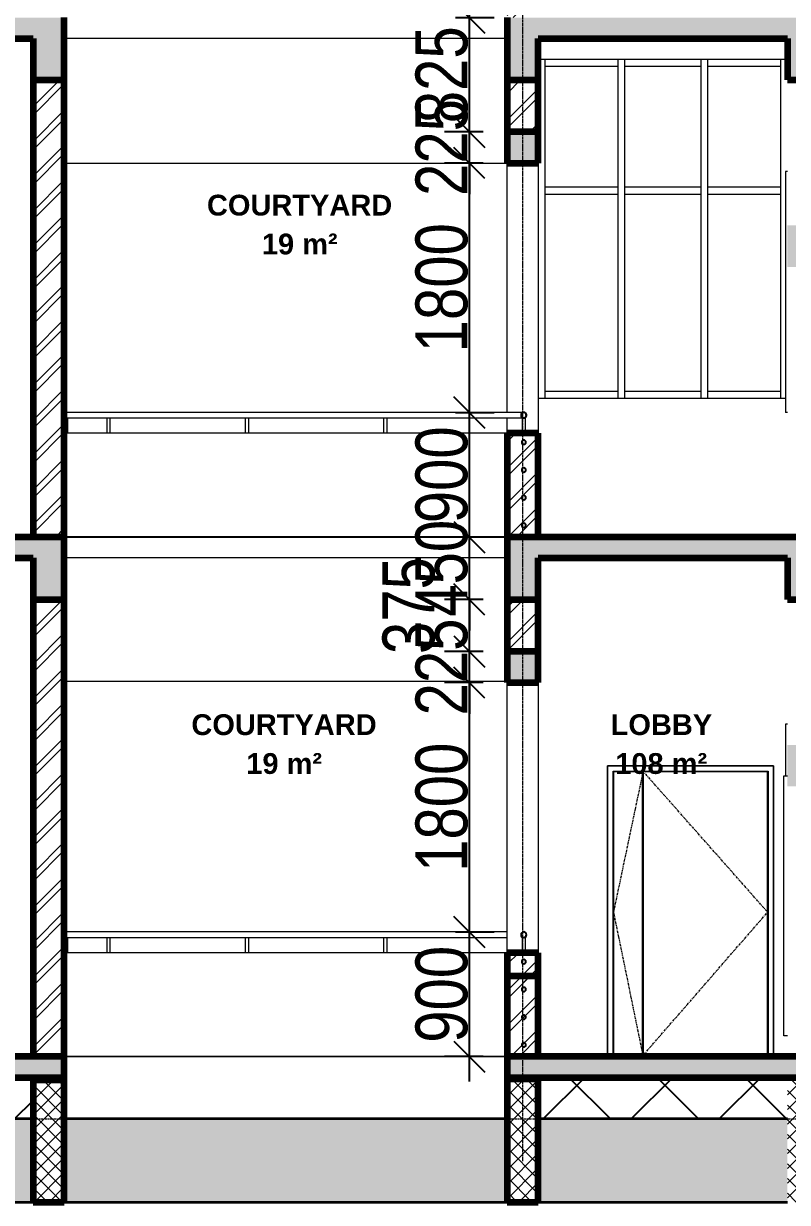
# Model space of a CAD drawing. Header units: millimetres. Extents: x -35190 to 411743, y -233114 to 23872.
# Drawn here: x -8 to 5511, y -222324 to -213815 of the extents above; entities that cross this region are included whole.
import ezdxf

# ---------------------------------------------------------------- set-up
doc = ezdxf.new("R2010")
doc.units = ezdxf.units.MM
doc.linetypes.add('Centre', pattern=[31.75, 6.35, -4.7625, 15.875, -4.7625])
doc.linetypes.add('Grid Line', pattern=[22.225, 12.7, -3.175, 3.175, -3.175])
for name, color, linetype, lineweight in [('A-ANNO-DIMS', 211, 'Continuous', 9), ('A-AREA-IDEN', 2, 'Continuous', 9), ('A-DETL-GENF', 92, 'Continuous', 18), ('A-DETL-THIN', 151, 'Continuous', 18), ('A-DOOR', 31, 'Continuous', 18), ('A-DOOR-FRAM', 31, 'Continuous', 18), ('A-FLOR', 192, 'Continuous', 18), ('A-FLOR-HRAL', 11, 'Continuous', 18), ('A-FLOR-LEVL', 51, 'Continuous', 18), ('A-GLAZ', 151, 'Continuous', 18), ('A-GLAZ-CWMG', 51, 'Continuous', 18), ('A-WALL', 113, 'Continuous', 18), ('A-WALL-PATT', 111, 'Continuous', 18), ('S-GRID', 1, 'Continuous', 9)]:
    doc.layers.add(name, color=color, linetype=linetype, lineweight=lineweight)
doc.styles.add('Arial_3', font='arial.ttf', dxfattribs={"width": 0.8, "height": 375})
doc.styles.add('Arial_B', font='arialbd.ttf', dxfattribs={"height": 225})
doc.dimstyles.new('main_4_5mm', dxfattribs={"dimscale": 304.8, "dimtxt": 382.597275, "dimasz": 0.738189, "dimexe": 0.590551, "dimexo": 0.0625, "dimgap": 0.024606, "dimtad": 1, "dimdec": 0, "dimzin": 0, "dimdsep": 46, "dimtxsty": 'Arial_3', "dimblk1": 'OBLIQUE', "dimblk2": 'OBLIQUE', "dimsah": 1, "dimcen": 0.09, "dimdle": 0.590551, "dimazin": 0, "dimtfac": 1, "dimtdec": 4, "dimtix": 1, "dimtmove": 0, "dimatfit": 3, "dimfxl": 0.590551, "dimfxlon": 1, "dimtvp": 1, "dimtolj": 1, "dimtzin": 0, "dimarcsym": 2})
doc.dimstyles.new('main_4_5mm_1', dxfattribs={"dimscale": 304.8, "dimtxt": 382.597275, "dimasz": 0.738189, "dimexe": 0.590551, "dimexo": 0.0625, "dimgap": 0.024606, "dimtad": 1, "dimdec": 0, "dimzin": 0, "dimdsep": 46, "dimtxsty": 'Arial_3', "dimblk1": 'OBLIQUE', "dimblk2": 'OBLIQUE', "dimsah": 1, "dimcen": 0.09, "dimdle": 0.590551, "dimazin": 0, "dimtfac": 1, "dimtdec": 4, "dimtix": 1, "dimtmove": 1, "dimatfit": 3, "dimfxl": 0.590551, "dimfxlon": 1, "dimtvp": 1, "dimtolj": 1, "dimtzin": 0, "dimarcsym": 2})
pattern_1 = [(45, (6216.13, -214796.5), (-125.7236, 125.7236), []), (45, (6216.13, -214606), (-125.7236, 125.7236), [])]

# ---------------------------------------------------------------- blocks, each defined once
blk = doc.blocks.new('Double - Offset 1 - 1200 x 2100mm Sgl Swing-501791-Section 2')
at = {"layer": 'A-DOOR', "linetype": 'Centre'}
for p, q in [((972.3, 2510), (758.3, 1493)), ((1872.3, 1493), (972.3, 2510)), ((758.3, 1493), (970.8, 457)), ((970.8, 457), (1872.3, 1493))]:
    blk.add_line(p, q, dxfattribs=at)
at = {"layer": 'A-DOOR'}
for p, q in [((969.3, 2507), (758.3, 2507)), ((758.3, 2507), (758.3, 455.8)), ((969.3, 455.8), (969.3, 2507)), ((1872.3, 2507), (972.3, 2507)), ((972.3, 2507), (972.3, 455.8)), ((1872.3, 455.8), (1872.3, 2507)), ((758.3, 455.8), (969.3, 455.8)), ((972.3, 455.8), (1872.3, 455.8))]:
    blk.add_line(p, q, dxfattribs=at)
at = {"layer": 'A-DOOR-FRAM'}
for p, q in [((715.3, 2550), (715.3, 450)), ((1915.3, 2550), (715.3, 2550)), ((755.3, 450), (755.3, 2510)), ((755.3, 2510), (1875.3, 2510)), ((1875.3, 2510), (1875.3, 450)), ((1915.3, 450), (1915.3, 2550))]:
    blk.add_line(p, q, dxfattribs=at)
blk = doc.blocks.new('Sliding - 2L - SL1_8 X 1_5-424376-Section 2')
at = {"layer": 'A-GLAZ'}
for p, q in [((2015.3, 2850), (2000.3, 2850)), ((2000.3, 2850), (2000.3, 2476))]:
    blk.add_line(p, q, dxfattribs=at)
blk = doc.blocks.new('M_Single-Flush - 1000 x 1800-437930-Section 2')
at = {"layer": 'A-DOOR-FRAM'}
for p, q in [((1990.3, 600), (1990.3, 2476)), ((1990.3, 2476), (2015.3, 2476)), ((2240.3, 2476), (2265.3, 2476)), ((2265.3, 2476), (2265.3, 600)), ((2015.3, 600), (1990.3, 600)), ((2240.3, 600), (2265.3, 600))]:
    blk.add_line(p, q, dxfattribs=at)
blk = doc.blocks.new('Sliding - 2L - SL1_5 X 1_8-424779-Section 2')
at = {"layer": 'A-GLAZ'}
for p, q in [((2015.3, 6840), (2000.3, 6840)), ((2000.3, 6840), (2000.3, 5100)), ((2015.3, 5100), (2000.3, 5100))]:
    blk.add_line(p, q, dxfattribs=at)
blk = doc.blocks.new('Rectangular Mullion - 50 x 150mm-723563-Section 2')
at = {"layer": 'A-GLAZ-CWMG'}
for p, q in [((1440.3, 7600), (1440.3, 7650)), ((1440.3, 7600), (1965.3, 7600)), ((1965.3, 7650), (1965.3, 7600))]:
    blk.add_line(p, q, dxfattribs=at)
blk = doc.blocks.new('Rectangular Mullion - 50 x 150mm-723957-Section 2')
at = {"layer": 'A-GLAZ-CWMG'}
for p, q in [((840.3, 7600), (840.3, 7650)), ((840.3, 7600), (1390.3, 7600)), ((1390.3, 7650), (1390.3, 7600))]:
    blk.add_line(p, q, dxfattribs=at)
blk = doc.blocks.new('Rectangular Mullion - 50 x 150mm-723566-Section 2')
at = {"layer": 'A-GLAZ-CWMG'}
for p, q in [((265.3, 5200), (265.3, 5250)), ((790.3, 5250), (265.3, 5250)), ((790.3, 5250), (790.3, 5200))]:
    blk.add_line(p, q, dxfattribs=at)
blk = doc.blocks.new('Rectangular Mullion - 50 x 150mm-725065-Section 2')
at = {"layer": 'A-GLAZ-CWMG'}
blk.add_line((1965.3, 6700), (1965.3, 5200), dxfattribs=at)
blk = doc.blocks.new('Rectangular Mullion - 50 x 150mm-725066-Section 2')
at = {"layer": 'A-GLAZ-CWMG'}
blk.add_line((265.3, 6700), (265.3, 7650), dxfattribs=at)
blk = doc.blocks.new('Rectangular Mullion - 50 x 150mm-725062-Section 2')
at = {"layer": 'A-GLAZ-CWMG'}
for p, q in [((1390.3, 6700), (1390.3, 5200)), ((1440.3, 5200), (1440.3, 6700))]:
    blk.add_line(p, q, dxfattribs=at)
blk = doc.blocks.new('Rectangular Mullion - 50 x 150mm-725110-Section 2')
at = {"layer": 'A-GLAZ-CWMG'}
blk.add_line((1965.3, 7650), (1965.3, 6700), dxfattribs=at)
blk = doc.blocks.new('Rectangular Mullion - 50 x 150mm-725111-Section 2')
at = {"layer": 'A-GLAZ-CWMG'}
blk.add_line((265.3, 5200), (265.3, 6700), dxfattribs=at)
blk = doc.blocks.new('Rectangular Mullion - 50 x 150mm-725063-Section 2')
at = {"layer": 'A-GLAZ-CWMG'}
for p, q in [((1390.3, 7650), (1390.3, 6700)), ((1440.3, 6700), (1440.3, 7650))]:
    blk.add_line(p, q, dxfattribs=at)
blk = doc.blocks.new('Rectangular Mullion - 50 x 150mm-723568-Section 2')
at = {"layer": 'A-GLAZ-CWMG'}
for p, q in [((265.3, 6675), (265.3, 6725)), ((790.3, 6725), (265.3, 6725)), ((790.3, 6725), (790.3, 6675)), ((265.3, 6675), (790.3, 6675))]:
    blk.add_line(p, q, dxfattribs=at)
blk = doc.blocks.new('Rectangular Mullion - 50 x 150mm-723958-Section 2')
at = {"layer": 'A-GLAZ-CWMG'}
for p, q in [((840.3, 5200), (840.3, 5250)), ((1390.3, 5250), (840.3, 5250)), ((1390.3, 5250), (1390.3, 5200))]:
    blk.add_line(p, q, dxfattribs=at)
blk = doc.blocks.new('Rectangular Mullion - 50 x 150mm-723959-Section 2')
at = {"layer": 'A-GLAZ-CWMG'}
for p, q in [((840.3, 6675), (840.3, 6725)), ((1390.3, 6725), (840.3, 6725)), ((1390.3, 6725), (1390.3, 6675)), ((840.3, 6675), (1390.3, 6675))]:
    blk.add_line(p, q, dxfattribs=at)
blk = doc.blocks.new('Railing - 25mm-V29-Section 2')
at = {"layer": 'A-FLOR-HRAL'}
for p, q in [((-3209.7, 5060), (-3197.2, 5060)), ((-3197.2, 5060), (-3184.7, 5060)), ((-3184.7, 4950), (-3184.7, 5060))]:
    blk.add_line(p, q, dxfattribs=at)
blk = doc.blocks.new('Railing - 25mm-V30-Section 2')
at = {"layer": 'A-FLOR-HRAL'}
for p, q in [((97.8, 5060), (97.8, 4950)), ((97.8, 5060), (122.8, 5060)), ((122.8, 4950), (122.8, 5060))]:
    blk.add_line(p, q, dxfattribs=at)
blk = doc.blocks.new('Railing - 25mm-V31-Section 2')
at = {"layer": 'A-FLOR-HRAL'}
for p, q in [((-902.2, 5060), (-902.2, 4950)), ((-902.2, 5060), (-889.7, 5060)), ((-889.7, 5060), (-877.2, 5060)), ((-877.2, 4950), (-877.2, 5060))]:
    blk.add_line(p, q, dxfattribs=at)
blk = doc.blocks.new('Railing - Railing-876336-Section 2')
at = {"layer": 'A-FLOR-HRAL'}
for p, q in [((110.3, 5100), (-3209.7, 5100)), ((-3209.7, 5060), (97.8, 5060))]:
    blk.add_line(p, q, dxfattribs=at)
at = {"layer": 'A-FLOR-HRAL', "lineweight": 25}
for centre, radius, start, end in [((110.3, 5080), 20, 360, 180), ((110.3, 5080), 20, 180, 360), ((110.3, 4885), 15, 0, 180), ((110.3, 4885), 15, 180, 360), ((110.3, 4685), 15, 0, 180), ((110.3, 4685), 15, 180, 360), ((110.3, 4485), 15, 0, 180), ((110.3, 4485), 15, 180, 360), ((110.3, 4285), 15, 360, 180), ((110.3, 4285), 15, 180, 360)]:
    blk.add_arc(centre, radius, start, end, dxfattribs=at)
at = {"layer": 'A-FLOR-HRAL'}
for points in [[(130.3, 5080), (130.3, 5081.7), (130, 5084.4), (128.8, 5087.7), (127.7, 5090), (126.5, 5091.8), (125.4, 5093.2), (124.2, 5094.5), (122.5, 5095.9), (120.7, 5097.1), (119.2, 5098), (118, 5098.5), (116.8, 5099), (115.5, 5099.3), (114.2, 5099.6), (112.9, 5099.8), (111.6, 5100), (110.3, 5100), (109, 5100), (107.7, 5099.8), (106.4, 5099.6), (105.1, 5099.3), (103.9, 5099), (102.7, 5098.5), (101.5, 5098), (100.3, 5097.3), (99.2, 5096.6), (97.8, 5095.6), (96.5, 5094.5), (95.3, 5093.2), (94.2, 5091.8), (92.9, 5090), (91.8, 5087.7), (90.7, 5084.4), (90.3, 5081.7), (90.3, 5080)], [(90.3, 5080), (90.3, 5078.3), (90.7, 5075.6), (91.8, 5072.3), (92.9, 5070), (94.2, 5068.2), (95.3, 5066.8), (96.5, 5065.5), (98.1, 5064.1), (99.9, 5062.9), (101.5, 5062), (102.7, 5061.5), (103.9, 5061), (105.1, 5060.7), (106.4, 5060.4), (107.7, 5060.2), (109, 5060), (110.3, 5060), (111.6, 5060), (112.9, 5060.2), (114.2, 5060.4), (115.5, 5060.7), (116.8, 5061), (118, 5061.5), (119.2, 5062), (120.3, 5062.7), (121.4, 5063.4), (122.9, 5064.4), (124.2, 5065.5), (125.4, 5066.8), (126.5, 5068.2), (127.7, 5070), (128.8, 5072.3), (130, 5075.6), (130.3, 5078.3), (130.3, 5080)]]:
    blk.add_open_spline(points, degree=3, knots=[0, 0, 0, 0, 0.083333, 0.125, 0.166667, 0.208333, 0.229167, 0.25, 0.291667, 0.333333, 0.354167, 0.375, 0.395833, 0.416667, 0.4375, 0.458333, 0.479167, 0.5, 0.520833, 0.541667, 0.5625, 0.583333, 0.604167, 0.625, 0.645833, 0.666667, 0.6875, 0.708333, 0.75, 0.770833, 0.791667, 0.833333, 0.875, 0.916667, 1, 1, 1, 1], dxfattribs=at)
for name, p in [('Railing - 25mm-V29-Section 2', (0, 0)), ('Railing - 25mm-V31-Section 2', (-2000, 0)), ('Railing - 25mm-V31-Section 2', (-1000, 0)), ('Railing - 25mm-V31-Section 2', (0, 0)), ('Railing - 25mm-V30-Section 2', (0, 0))]:
    blk.add_blockref(name, p)
blk = doc.blocks.new('Top Rail Type - Top Rail_Internal_-876711-Section 2')
at = {"layer": 'A-FLOR-HRAL'}
for p, q in [((110.3, 5100), (-3209.7, 5100)), ((-3209.7, 5060), (97.8, 5060))]:
    blk.add_line(p, q, dxfattribs=at)
for start, end in [(360, 180), (180, 360)]:
    blk.add_arc((110.3, 5080), 20, start, end, dxfattribs=at)
for points in [[(130.3, 5080), (130.3, 5081.7), (130, 5084.4), (128.8, 5087.7), (127.7, 5090), (126.5, 5091.8), (125.4, 5093.2), (124.2, 5094.5), (122.5, 5095.9), (120.7, 5097.1), (119.2, 5098), (118, 5098.5), (116.8, 5099), (115.5, 5099.3), (114.2, 5099.6), (112.9, 5099.8), (111.6, 5100), (110.3, 5100), (109, 5100), (107.7, 5099.8), (106.4, 5099.6), (105.1, 5099.3), (103.9, 5099), (102.7, 5098.5), (101.5, 5098), (100.3, 5097.3), (99.2, 5096.6), (97.8, 5095.6), (96.5, 5094.5), (95.3, 5093.2), (94.2, 5091.8), (92.9, 5090), (91.8, 5087.7), (90.7, 5084.4), (90.3, 5081.7), (90.3, 5080)], [(90.3, 5080), (90.3, 5078.3), (90.7, 5075.6), (91.8, 5072.3), (92.9, 5070), (94.2, 5068.2), (95.3, 5066.8), (96.5, 5065.5), (98.1, 5064.1), (99.9, 5062.9), (101.5, 5062), (102.7, 5061.5), (103.9, 5061), (105.1, 5060.7), (106.4, 5060.4), (107.7, 5060.2), (109, 5060), (110.3, 5060), (111.6, 5060), (112.9, 5060.2), (114.2, 5060.4), (115.5, 5060.7), (116.8, 5061), (118, 5061.5), (119.2, 5062), (120.3, 5062.7), (121.4, 5063.4), (122.9, 5064.4), (124.2, 5065.5), (125.4, 5066.8), (126.5, 5068.2), (127.7, 5070), (128.8, 5072.3), (130, 5075.6), (130.3, 5078.3), (130.3, 5080)]]:
    blk.add_open_spline(points, degree=3, knots=[0, 0, 0, 0, 0.083333, 0.125, 0.166667, 0.208333, 0.229167, 0.25, 0.291667, 0.333333, 0.354167, 0.375, 0.395833, 0.416667, 0.4375, 0.458333, 0.479167, 0.5, 0.520833, 0.541667, 0.5625, 0.583333, 0.604167, 0.625, 0.645833, 0.666667, 0.6875, 0.708333, 0.75, 0.770833, 0.791667, 0.833333, 0.875, 0.916667, 1, 1, 1, 1], dxfattribs=at)
blk = doc.blocks.new('Railing - Railing-877024-Section 2')
at = {"layer": 'A-FLOR-HRAL'}
for p, q in [((-9.7, 1350), (-3209.7, 1350)), ((-3209.7, 1310), (-9.7, 1310))]:
    blk.add_line(p, q, dxfattribs=at)
at = {"layer": 'A-FLOR-HRAL', "lineweight": 25}
for centre, radius, start, end in [((110.3, 1330), 20, 360, 180), ((110.3, 1330), 20, 180, 360), ((110.3, 1135), 15, 360, 180), ((110.3, 1135), 15, 180, 360), ((110.3, 935), 15, 360, 180), ((110.3, 935), 15, 180, 360), ((110.3, 735), 15, 360, 180), ((110.3, 735), 15, 180, 360), ((110.3, 535), 15, 360, 180), ((110.3, 535), 15, 180, 360)]:
    blk.add_arc(centre, radius, start, end, dxfattribs=at)
for name, p in [('Railing - 25mm-V29-Section 2', (0, -3750)), ('Railing - 25mm-V31-Section 2', (-2000, -3750)), ('Railing - 25mm-V31-Section 2', (-1000, -3750)), ('Railing - 25mm-V31-Section 2', (0, -3750)), ('Railing - 25mm-V30-Section 2', (0, -3750))]:
    blk.add_blockref(name, p)
blk = doc.blocks.new('Top Rail Type - Top Rail_Internal_-877031-Section 2')
at = {"layer": 'A-FLOR-HRAL'}
for p, q in [((-9.7, 1350), (-3209.7, 1350)), ((-3209.7, 1310), (-9.7, 1310))]:
    blk.add_line(p, q, dxfattribs=at)
for start, end in [(360, 180), (180, 360)]:
    blk.add_arc((110.3, 1330), 20, start, end, dxfattribs=at)
blk = doc.blocks.new('Top Rail Type - Top Rail_Internal_-907233-Section 2')
at = {"layer": 'A-FLOR-HRAL'}
for points, knots in [([(110.3, 5100), (110.8, 5100), (111.6, 5100), (112.9, 5099.8), (114.2, 5099.6), (115.5, 5099.3), (116.8, 5099), (118, 5098.5), (119.2, 5098), (120.3, 5097.3), (121.4, 5096.6), (122.9, 5095.6), (124.2, 5094.5), (125.4, 5093.2), (126.5, 5091.8), (127.7, 5090), (128.8, 5087.7), (130, 5084.4), (130.3, 5081.7), (130.3, 5080)], [0.5, 0.5, 0.5, 0.5, 0.5208333, 0.5416667, 0.5625, 0.5833333, 0.6041667, 0.625, 0.6458333, 0.6666667, 0.6875, 0.7083333, 0.75, 0.7708333, 0.7916667, 0.8333333, 0.875, 0.9166667, 1, 1, 1, 1]), ([(130.3, 5080), (130.3, 5078.3), (130, 5075.6), (128.8, 5072.3), (127.7, 5070), (126.5, 5068.2), (125.4, 5066.8), (124.2, 5065.5), (122.5, 5064.1), (120.7, 5062.9), (119.2, 5062), (118, 5061.5), (116.8, 5061), (115.5, 5060.7), (114.2, 5060.4), (112.9, 5060.2), (111.6, 5060), (110.8, 5060), (110.3, 5060)], [0, 0, 0, 0, 0.0833333, 0.125, 0.1666667, 0.2083333, 0.2291667, 0.25, 0.2916667, 0.3333333, 0.3541667, 0.375, 0.3958333, 0.4166667, 0.4375, 0.4583333, 0.4791667, 0.5, 0.5, 0.5, 0.5])]:
    blk.add_open_spline(points, degree=3, knots=knots, dxfattribs=at)
blk = doc.blocks.new('_Oblique')
at = {"color": 0, "linetype": 'ByBlock', "lineweight": -2}
blk.add_line((-0.5, -0.5), (0.5, 0.5), dxfattribs=at)
blk = doc.blocks.new('*D986')
at = {"layer": 'A-ANNO-DIMS', "color": 0, "lineweight": -2, "transparency": 16777216}
for p, q in [((3212.6, -221451.5), (3212.6, -220191.5)), ((3111.6, -220371.5), (3392.6, -220371.5)), ((3313.5, -221271.5), (3032.6, -221271.5))]:
    blk.add_line(p, q, dxfattribs=at)
at = {"layer": 'Defpoints', "color": 0, "transparency": 16777216}
for p in [(3092.6, -220371.5), (3212.6, -220371.5), (3332.6, -221271.5)]:
    blk.add_point(p, dxfattribs=at)
at = {"layer": 'A-ANNO-DIMS', "color": 0, "lineweight": -2, "transparency": 16777216, "xscale": 224.9999999999999, "yscale": 224.9999999999999, "zscale": 224.9999999999999}
for p, rotation in [((3212.6, -220371.5), 90), ((3212.6, -221271.5), 270)]:
    blk.add_blockref('_Oblique', p, dxfattribs=dict(at, rotation=rotation))
at = {"layer": 'A-ANNO-DIMS', "color": 0, "transparency": 16777216, "insert": (3013.6, -220821.5), "char_height": 375, "width": 495.846, "attachment_point": 5, "rotation": 90, "style": 'Arial_3'}
blk.add_mtext('\\A1;900', dxfattribs=at)
blk = doc.blocks.new('*D987')
at = {"layer": 'A-ANNO-DIMS', "color": 0, "lineweight": -2, "transparency": 16777216}
for p, q in [((3212.6, -220551.5), (3212.6, -218391.5)), ((3313.5, -218571.5), (3032.6, -218571.5)), ((3111.6, -220371.5), (3392.6, -220371.5))]:
    blk.add_line(p, q, dxfattribs=at)
at = {"layer": 'Defpoints', "color": 0, "transparency": 16777216}
for p in [(3212.6, -218571.5), (3332.6, -218571.5), (3092.6, -220371.5)]:
    blk.add_point(p, dxfattribs=at)
at = {"layer": 'A-ANNO-DIMS', "color": 0, "lineweight": -2, "transparency": 16777216, "xscale": 224.9999999999999, "yscale": 224.9999999999999, "zscale": 224.9999999999999}
for p, rotation in [((3212.6, -218571.5), 90), ((3212.6, -220371.5), 270)]:
    blk.add_blockref('_Oblique', p, dxfattribs=dict(at, rotation=rotation))
at = {"layer": 'A-ANNO-DIMS', "color": 0, "transparency": 16777216, "insert": (3013.6, -219471.5), "char_height": 375, "width": 661.128, "attachment_point": 5, "rotation": 90, "style": 'Arial_3'}
blk.add_mtext('\\A1;1800', dxfattribs=at)
blk = doc.blocks.new('*D988')
at = {"layer": 'A-ANNO-DIMS', "color": 0, "lineweight": -2, "transparency": 16777216}
for p, q in [((3212.6, -218346.5), (3212.6, -218121.5)), ((3313.5, -218346.5), (3032.6, -218346.5)), ((3212.6, -218571.5), (3212.6, -218346.5)), ((3313.5, -218571.5), (3032.6, -218571.5)), ((3212.6, -218571.5), (3212.6, -218796.5))]:
    blk.add_line(p, q, dxfattribs=at)
at = {"layer": 'Defpoints', "color": 0, "transparency": 16777216}
for p in [(3212.6, -218346.5), (3332.6, -218346.5), (3332.6, -218571.5)]:
    blk.add_point(p, dxfattribs=at)
at = {"layer": 'A-ANNO-DIMS', "color": 0, "lineweight": -2, "transparency": 16777216, "xscale": 224.9999999999999, "yscale": 224.9999999999999, "zscale": 224.9999999999999}
for p, rotation in [((3212.6, -218346.5), 270), ((3212.6, -218571.5), 90)]:
    blk.add_blockref('_Oblique', p, dxfattribs=dict(at, rotation=rotation))
at = {"layer": 'A-ANNO-DIMS', "color": 0, "transparency": 16777216, "insert": (3013.6, -218459), "char_height": 375, "width": 495.846, "attachment_point": 5, "rotation": 90, "style": 'Arial_3'}
blk.add_mtext('\\A1;225', dxfattribs=at)
blk = doc.blocks.new('*D989')
at = {"layer": 'A-ANNO-DIMS', "color": 0, "lineweight": -2, "transparency": 16777216}
for p, q in [((3212.6, -218526.5), (3212.6, -217791.5)), ((3313.5, -217971.5), (3032.6, -217971.5)), ((3313.5, -218346.5), (3032.6, -218346.5))]:
    blk.add_line(p, q, dxfattribs=at)
at = {"layer": 'Defpoints', "color": 0, "transparency": 16777216}
for p in [(3212.6, -217971.5), (3332.6, -217971.5), (3332.6, -218346.5)]:
    blk.add_point(p, dxfattribs=at)
at = {"layer": 'A-ANNO-DIMS', "color": 0, "lineweight": -2, "transparency": 16777216, "xscale": 224.9999999999999, "yscale": 224.9999999999999, "zscale": 224.9999999999999}
for p, rotation in [((3212.6, -217971.5), 90), ((3212.6, -218346.5), 270)]:
    blk.add_blockref('_Oblique', p, dxfattribs=dict(at, rotation=rotation))
at = {"layer": 'A-ANNO-DIMS', "color": 0, "transparency": 16777216, "insert": (2584.7, -218365.6), "char_height": 375, "width": 495.846, "attachment_point": 1, "rotation": 90, "line_spacing_factor": 0.941778, "style": 'Arial_3'}
blk.add_mtext('\\A1;375', dxfattribs=at)
blk = doc.blocks.new('*D990')
at = {"layer": 'A-ANNO-DIMS', "color": 0, "lineweight": -2, "transparency": 16777216}
for p, q in [((3212.6, -217521.5), (3212.6, -217296.5)), ((3313.5, -217521.5), (3032.6, -217521.5)), ((3212.6, -217971.5), (3212.6, -217521.5)), ((3313.5, -217971.5), (3032.6, -217971.5)), ((3212.6, -217971.5), (3212.6, -218196.5))]:
    blk.add_line(p, q, dxfattribs=at)
at = {"layer": 'Defpoints', "color": 0, "transparency": 16777216}
for p in [(3212.6, -217521.5), (3332.6, -217521.5), (3332.6, -217971.5)]:
    blk.add_point(p, dxfattribs=at)
at = {"layer": 'A-ANNO-DIMS', "color": 0, "lineweight": -2, "transparency": 16777216, "xscale": 224.9999999999999, "yscale": 224.9999999999999, "zscale": 224.9999999999999}
for p, rotation in [((3212.6, -217521.5), 270), ((3212.6, -217971.5), 90)]:
    blk.add_blockref('_Oblique', p, dxfattribs=dict(at, rotation=rotation))
at = {"layer": 'A-ANNO-DIMS', "color": 0, "transparency": 16777216, "insert": (3013.6, -217746.5), "char_height": 375, "width": 495.846, "attachment_point": 5, "rotation": 90, "style": 'Arial_3'}
blk.add_mtext('\\A1;450', dxfattribs=at)
blk = doc.blocks.new('*D991')
at = {"layer": 'A-ANNO-DIMS', "color": 0, "lineweight": -2, "transparency": 16777216}
for p, q in [((3212.6, -217701.5), (3212.6, -216441.5)), ((3111.6, -216621.5), (3392.6, -216621.5)), ((3313.5, -217521.5), (3032.6, -217521.5))]:
    blk.add_line(p, q, dxfattribs=at)
at = {"layer": 'Defpoints', "color": 0, "transparency": 16777216}
for p in [(3092.6, -216621.5), (3212.6, -216621.5), (3332.6, -217521.5)]:
    blk.add_point(p, dxfattribs=at)
at = {"layer": 'A-ANNO-DIMS', "color": 0, "lineweight": -2, "transparency": 16777216, "xscale": 224.9999999999999, "yscale": 224.9999999999999, "zscale": 224.9999999999999}
for p, rotation in [((3212.6, -216621.5), 90), ((3212.6, -217521.5), 270)]:
    blk.add_blockref('_Oblique', p, dxfattribs=dict(at, rotation=rotation))
at = {"layer": 'A-ANNO-DIMS', "color": 0, "transparency": 16777216, "insert": (3013.6, -217071.5), "char_height": 375, "width": 495.846, "attachment_point": 5, "rotation": 90, "style": 'Arial_3'}
blk.add_mtext('\\A1;900', dxfattribs=at)
blk = doc.blocks.new('*D992')
at = {"layer": 'A-ANNO-DIMS', "color": 0, "lineweight": -2, "transparency": 16777216}
for p, q in [((3212.6, -216801.5), (3212.6, -214641.5)), ((3313.5, -214821.5), (3032.6, -214821.5)), ((3111.6, -216621.5), (3392.6, -216621.5))]:
    blk.add_line(p, q, dxfattribs=at)
at = {"layer": 'Defpoints', "color": 0, "transparency": 16777216}
for p in [(3212.6, -214821.5), (3332.6, -214821.5), (3092.6, -216621.5)]:
    blk.add_point(p, dxfattribs=at)
at = {"layer": 'A-ANNO-DIMS', "color": 0, "lineweight": -2, "transparency": 16777216, "xscale": 224.9999999999999, "yscale": 224.9999999999999, "zscale": 224.9999999999999}
for p, rotation in [((3212.6, -214821.5), 90), ((3212.6, -216621.5), 270)]:
    blk.add_blockref('_Oblique', p, dxfattribs=dict(at, rotation=rotation))
at = {"layer": 'A-ANNO-DIMS', "color": 0, "transparency": 16777216, "insert": (3013.6, -215721.5), "char_height": 375, "width": 661.128, "attachment_point": 5, "rotation": 90, "style": 'Arial_3'}
blk.add_mtext('\\A1;1800', dxfattribs=at)
blk = doc.blocks.new('*D993')
at = {"layer": 'A-ANNO-DIMS', "color": 0, "lineweight": -2, "transparency": 16777216}
for p, q in [((3212.6, -214596.5), (3212.6, -214371.5)), ((3313.5, -214596.5), (3032.6, -214596.5)), ((3212.6, -214821.5), (3212.6, -214596.5)), ((3313.5, -214821.5), (3032.6, -214821.5)), ((3212.6, -214821.5), (3212.6, -215046.5))]:
    blk.add_line(p, q, dxfattribs=at)
at = {"layer": 'Defpoints', "color": 0, "transparency": 16777216}
for p in [(3212.6, -214596.5), (3332.6, -214596.5), (3332.6, -214821.5)]:
    blk.add_point(p, dxfattribs=at)
at = {"layer": 'A-ANNO-DIMS', "color": 0, "lineweight": -2, "transparency": 16777216, "xscale": 224.9999999999999, "yscale": 224.9999999999999, "zscale": 224.9999999999999}
for p, rotation in [((3212.6, -214596.5), 270), ((3212.6, -214821.5), 90)]:
    blk.add_blockref('_Oblique', p, dxfattribs=dict(at, rotation=rotation))
at = {"layer": 'A-ANNO-DIMS', "color": 0, "transparency": 16777216, "insert": (3013.6, -214709), "char_height": 375, "width": 495.846, "attachment_point": 5, "rotation": 90, "style": 'Arial_3'}
blk.add_mtext('\\A1;225', dxfattribs=at)
blk = doc.blocks.new('*D994')
at = {"layer": 'A-ANNO-DIMS', "color": 0, "lineweight": -2, "transparency": 16777216}
for p, q in [((3212.6, -214776.5), (3212.6, -213591.5)), ((3111.6, -213771.5), (3392.6, -213771.5)), ((3313.5, -214596.5), (3032.6, -214596.5))]:
    blk.add_line(p, q, dxfattribs=at)
at = {"layer": 'Defpoints', "color": 0, "transparency": 16777216}
for p in [(3092.6, -213771.5), (3212.6, -213771.5), (3332.6, -214596.5)]:
    blk.add_point(p, dxfattribs=at)
at = {"layer": 'A-ANNO-DIMS', "color": 0, "lineweight": -2, "transparency": 16777216, "xscale": 224.9999999999999, "yscale": 224.9999999999999, "zscale": 224.9999999999999}
for p, rotation in [((3212.6, -213771.5), 90), ((3212.6, -214596.5), 270)]:
    blk.add_blockref('_Oblique', p, dxfattribs=dict(at, rotation=rotation))
at = {"layer": 'A-ANNO-DIMS', "color": 0, "transparency": 16777216, "insert": (3013.6, -214184), "char_height": 375, "width": 495.846, "attachment_point": 5, "rotation": 90, "style": 'Arial_3'}
blk.add_mtext('\\A1;825', dxfattribs=at)
blk = doc.blocks.new('*D995')
at = {"layer": 'A-ANNO-DIMS', "color": 0, "lineweight": -2, "transparency": 16777216}
for p, q in [((3212.6, -213951.5), (3212.6, -212691.5)), ((3111.6, -212871.5), (3392.6, -212871.5)), ((3111.6, -213771.5), (3392.6, -213771.5))]:
    blk.add_line(p, q, dxfattribs=at)
at = {"layer": 'Defpoints', "color": 0, "transparency": 16777216}
for p in [(3092.6, -212871.5), (3212.6, -212871.5), (3092.6, -213771.5)]:
    blk.add_point(p, dxfattribs=at)
at = {"layer": 'A-ANNO-DIMS', "color": 0, "lineweight": -2, "transparency": 16777216, "xscale": 224.9999999999999, "yscale": 224.9999999999999, "zscale": 224.9999999999999}
for p, rotation in [((3212.6, -212871.5), 90), ((3212.6, -213771.5), 270)]:
    blk.add_blockref('_Oblique', p, dxfattribs=dict(at, rotation=rotation))
at = {"layer": 'A-ANNO-DIMS', "color": 0, "transparency": 16777216, "insert": (3013.6, -213321.5), "char_height": 375, "width": 495.846, "attachment_point": 5, "rotation": 90, "style": 'Arial_3'}
blk.add_mtext('\\A1;900', dxfattribs=at)

msp = doc.modelspace()

# ---------------------------------------------------------------- hatches: boundary and pattern name
at = {"layer": 'A-DETL-GENF'}
h = msp.add_hatch(dxfattribs=at)
h.set_pattern_fill('FP_7', style=0, pattern_type=2)
h.set_pattern_definition([(50, (6216.13, -214796.49), (127.5292, -11.1576), [13.335, -146.685]), (355, (6216.13, -214796.5), (-24.6697, 133.74), [10.668, -117.348]), (100.451, (6226.76, -214797.42), (102.8597, 122.5818), [11.333, -124.663]), (46.184, (6216.13, -214760.93), (189.7552, -29.4304), [20.003, -220.028]), (96.636, (6231.94, -214763.39), (166.1822, 173.1996), [17, -186.995]), (351.184, (6216.13, -214760.93), (166.184, 173.1976), [16.002, -176.022]), (21, (6233.91, -214769.82), (106.13027, -71.586), [13.335, -146.685]), (326, (6233.91, -214769.82), (43.2619, 128.93175), [10.668, -117.348]), (71.451, (6242.75, -214775.79), (149.392, 57.34505), [11.333, -124.663]), (37.5, (6216.13, -214796.494), (2.16223, 59.18836), [5.867, -110.058, 5.867, -113.259, -117.793]), (37.5, (6216.13, -214796.494), (2.16223, 59.18836), [-235.052, 5.867, -111.925]), (7.5, (6216.13, -214796.494), (46.77386, 70.12615), [5.867, -62.052, 5.867, -107.391, -44.895]), (7.5, (6216.13, -214796.494), (46.77386, 70.12615), [-181.178, 5.867, -39.027]), (327.5, (6176.48, -214796.494), (94.91367, -4.01009), [5.867, -38.583, 5.867, -132.817, -184.023]), (327.5, (6176.48, -214796.494), (94.91367, -4.01009), [-183.134, 5.867, -178.156]), (317.5, (6158.7, -214796.49), (103.69057, 17.79882), [5.867, -51.918, 5.867, -86.233, -130.683]), (317.5, (6158.7, -214796.49), (103.69057, 17.79882), [-149.885, 5.867, -124.816])])
h.paths.add_polyline_path([(-6376.1, -221721.5), (-6376.1, -221306.5), (-4879.2, -221306.5), (-4879.2, -221156.5), (-6676.1, -221156.5), (-6676.1, -221721.5), (-6558.5, -221721.5)])
h.paths.add_polyline_path([(24295.8, -221721.5), (24295.8, -221571.5), (23995.8, -221571.5), (23995.8, -221421.5), (23707.8, -221421.5), (23707.8, -221271.5), (11735.8, -221271.5), (11735.8, -221121.5), (11435.8, -221121.5), (11435.8, -220971.5), (11135.8, -220971.5), (11135.8, -220821.5), (10835.8, -220821.5), (10835.8, -220671.5), (10535.8, -220671.5), (10535.8, -220521.5), (10235.8, -220521.5), (10235.8, -220371.5), (9935.8, -220371.5), (9935.8, -220221.5), (9635.8, -220221.5), (9635.8, -220071.5), (9335.8, -220071.5), (9335.8, -219921.5), (9035.8, -219921.5), (9035.8, -219771.5), (8735.8, -219771.5), (8735.8, -219621.5), (8435.8, -219621.5), (8435.8, -219471.5), (8135.8, -219471.5), (8135.8, -219321.5), (7835.8, -219321.5), (7835.8, -219171.5), (7535.8, -219171.5), (7535.8, -219021.5), (5510.8, -219021.5), (5510.8, -219321.5), (5735.8, -219321.5), (5735.8, -219171.5), (7200.4, -219171.5), (11400.4, -221271.5), (3485.8, -221271.5), (3485.8, -221421.5), (23595.8, -221421.5), (23595.8, -221521.5), (23960.4, -221721.5)])
h.paths.add_polyline_path([(211.3, -221421.5), (285.8, -221421.5), (285.8, -221271.5), (-4864.2, -221271.5), (-4864.2, -221421.5), (-540.9, -221421.5)])
h.paths.add_polyline_path([(-6558.5, -219251.5), (-6376.1, -219251.5), (-6376.1, -218801.5), (-8314.2, -218801.5), (-8314.2, -218951.5), (-6676.1, -218951.5), (-6676.1, -219251.5)])
h.paths.add_polyline_path([(3710.8, -218571.5), (3710.8, -218346.5), (3485.8, -218346.5), (3485.8, -218571.5)])
h.paths.add_polyline_path([(19270.8, -218523.5), (19515.8, -218523.5), (19515.8, -218271.5), (24595.8, -218271.5), (24595.8, -218171.5), (24495.8, -218171.5), (24495.8, -217771.5), (24595.8, -217771.5), (24595.8, -217671.5), (24295.8, -217671.5), (24295.8, -218121.5), (19270.8, -218121.5), (19270.8, -218424.7)])
h.paths.add_polyline_path([(13560.8, -217971.5), (13560.8, -217521.5), (11735.8, -217521.5), (11735.8, -217371.5), (11435.8, -217371.5), (11435.8, -217221.5), (11135.8, -217221.5), (11135.8, -217071.5), (10835.8, -217071.5), (10835.8, -216921.5), (10535.8, -216921.5), (10535.8, -216771.5), (10235.8, -216771.5), (10235.8, -216621.5), (9935.8, -216621.5), (9935.8, -216471.5), (9635.8, -216471.5), (9635.8, -216321.5), (9335.8, -216321.5), (9335.8, -216171.5), (9035.8, -216171.5), (9035.8, -216021.5), (8735.8, -216021.5), (8735.8, -215871.5), (8435.8, -215871.5), (8435.8, -215721.5), (8135.8, -215721.5), (8135.8, -215571.5), (7835.8, -215571.5), (7835.8, -215421.5), (7535.8, -215421.5), (7535.8, -215271.5), (5510.8, -215271.5), (5510.8, -215571.5), (5735.8, -215571.5), (5735.8, -215421.5), (7200.4, -215421.5), (11700.4, -217671.5), (13335.8, -217671.5), (13335.8, -217971.5)])
h.paths.add_polyline_path([(211.3, -217971.5), (285.8, -217971.5), (285.8, -217521.5), (-4864.2, -217521.5), (-4864.2, -217971.5), (-4639.2, -217971.5), (-4639.2, -217671.5), (-3839.2, -217671.5), (-3839.2, -217971.5), (-3614.2, -217971.5), (-3614.2, -217671.5), (-2064.2, -217671.5), (-2064.2, -217971.5), (-1839.2, -217971.5), (-1839.2, -217671.5), (60.8, -217671.5), (60.8, -217971.5)])
h.paths.add_polyline_path([(5510.8, -217971.5), (5735.8, -217971.5), (5735.8, -217521.5), (3485.8, -217521.5), (3485.8, -217971.5), (3710.8, -217971.5), (3710.8, -217671.5), (5510.8, -217671.5), (5510.8, -217942.6)])
h.paths.add_polyline_path([(-6652.6, -217859.7), (-6376.1, -217859.7), (-6376.1, -217559.7), (-4879.2, -217559.7), (-4879.2, -217409.7), (-6676.1, -217409.7), (-6676.1, -217859.7), (-6664.3, -217859.7)])
h.paths.add_polyline_path([(-6676.1, -215496.5), (-6376.1, -215496.5), (-6376.1, -215046.5), (-8314.2, -215046.5), (-8314.2, -215196.5), (-6676.1, -215196.5)])
h.paths.add_polyline_path([(-2045.3, -215421.5), (-1839.2, -215421.5), (-1839.2, -215196.5), (-2064.2, -215196.5), (-2064.2, -215421.5)])
h.paths.add_polyline_path([(3485.8, -214821.5), (3710.8, -214821.5), (3710.8, -214596.5), (3485.8, -214596.5)])
h.paths.add_polyline_path([(5510.8, -214221.5), (5735.8, -214221.5), (5735.8, -213771.5), (3485.8, -213771.5), (3485.8, -214221.5), (3710.8, -214221.5), (3710.8, -213921.5), (5510.8, -213921.5), (5510.8, -214086.3)])
h.paths.add_polyline_path([(13335.8, -214221.5), (13560.8, -214221.5), (13560.8, -213771.5), (10038, -213771.5), (10038, -213921.5), (13335.8, -213921.5), (13335.8, -214086.3)])
h.paths.add_polyline_path([(-4864.2, -214221.5), (-4639.2, -214221.5), (-4639.2, -213921.5), (-3839.2, -213921.5), (-3839.2, -214221.5), (-3614.2, -214221.5), (-3614.2, -213921.5), (-2064.2, -213921.5), (-2064.2, -214221.5), (-1839.2, -214221.5), (-1839.2, -213921.5), (60.8, -213921.5), (60.8, -214221.5), (285.8, -214221.5), (285.8, -213771.5), (-4864.2, -213771.5), (-4864.2, -214206.8)])
h.paths.add_polyline_path([(-2064.2, -211671.5), (-1839.2, -211671.5), (-1839.2, -211446.5), (-2064.2, -211446.5)])
h.paths.add_polyline_path([(3710.8, -211071.5), (3710.8, -210846.5), (3470.6, -210846.5), (3470.6, -211071.5)])
h.paths.add_polyline_path([(19495.8, -211031.5), (19495.8, -210806.5), (19270.8, -210806.5), (19270.8, -211031.5)])
h = msp.add_hatch(dxfattribs=at)
h.set_pattern_fill('FP_6', style=0, pattern_type=2)
h.set_pattern_definition([(45, (6216.13, -214796.49), (-53.033, 53.033), []), (135, (6216.13, -214796.49), (-53.033, -53.033), [])])
h.paths.add_polyline_path([(19270.8, -222323.8), (19507.8, -222323.8), (19507.8, -221435.7), (19270.8, -221435.7), (19270.8, -221798.9)])
h.paths.add_polyline_path([(-3614.2, -222321.5), (-3614.2, -221442.6), (-3839.2, -221442.6), (-3839.2, -222321.5)])
h.paths.add_polyline_path([(-4864.2, -222321.5), (-4639.2, -222321.5), (-4639.2, -221441.5), (-4864.2, -221441.5), (-4864.2, -221798.9)])
h.paths.add_polyline_path([(3710.8, -222321.5), (3710.8, -221434.2), (3485.8, -221434.2), (3485.8, -222321.5)])
h.paths.add_polyline_path([(-2064.2, -222321.5), (-1839.2, -222321.5), (-1839.2, -221436.7), (-2064.2, -221436.7), (-2064.2, -221798.9)])
h.paths.add_polyline_path([(60.8, -222321.5), (285.8, -222321.5), (285.8, -221441.4), (60.8, -221441.4), (60.8, -221798.9)])
h.paths.add_polyline_path([(5510.8, -222321.5), (5735.8, -222321.5), (5735.8, -221436.4), (5510.8, -221436.4), (5510.8, -221798.9)])
at = {"layer": 'A-DETL-GENF', "lineweight": 25}
h = msp.add_hatch(dxfattribs=at)
h.set_pattern_fill('FP_4', color=250, style=0, pattern_type=2)
h.set_pattern_definition([(45, (6216.13, -214796.5), (-318.198, 318.198), []), (135, (6216.13, -214796.5), (-318.198, -318.198), [])])
h.paths.add_polyline_path([(19016.5, -221721.5), (19270.8, -221721.5), (19270.8, -221421.5), (5735.8, -221421.5), (5735.8, -221721.5), (18264.3, -221721.5)])
h.paths.add_polyline_path([(-4639.2, -221721.5), (-3839.2, -221721.5), (-3839.2, -221421.5), (-4639.2, -221421.5), (-4639.2, -221441.5)])
h.paths.add_polyline_path([(-3614.2, -221721.5), (-2064.2, -221721.5), (-2064.2, -221421.5), (-3614.2, -221421.5), (-3614.2, -221442.6)])
h.paths.add_polyline_path([(-1839.2, -221721.5), (60.8, -221721.5), (60.8, -221421.5), (-1839.2, -221421.5), (-1839.2, -221436.7)])
h.paths.add_polyline_path([(3710.8, -221721.5), (5510.8, -221721.5), (5510.8, -221421.5), (3710.8, -221421.5), (3710.8, -221434.2)])
h = msp.add_hatch(dxfattribs=at)
h.set_pattern_fill('FP_5', color=250, style=0, pattern_type=2)
h.set_pattern_definition([(0, (6216.13, -214796.5), (317.5, 317.5), [317.5, -317.5]), (0, (6216.13, -214677.43), (317.5, 317.5), [317.5, -317.5]), (0, (6216.13, -214558.37), (317.5, 317.5), [317.5, -317.5]), (90, (6255.82, -214518.68), (-317.5, 317.5), [317.5, -317.5]), (90, (6374.88, -214518.68), (-317.5, 317.5), [317.5, -317.5]), (90, (6493.94, -214518.68), (-317.5, 317.5), [317.5, -317.5])])
h.paths.add_polyline_path([(-3614.2, -222321.5), (-2064.2, -222321.5), (-2064.2, -221721.5), (-3614.2, -221721.5), (-3614.2, -221798.9)])
h.paths.add_polyline_path([(-4639.2, -222321.5), (-3839.2, -222321.5), (-3839.2, -221721.5), (-4639.2, -221721.5), (-4639.2, -221798.9)])
h.paths.add_polyline_path([(285.8, -222321.5), (3485.8, -222321.5), (3485.8, -221721.5), (285.8, -221721.5), (285.8, -221798.9)])
h.paths.add_polyline_path([(3710.8, -222321.5), (5510.8, -222321.5), (5510.8, -221721.5), (3710.8, -221721.5), (3710.8, -221798.9)])
h.paths.add_polyline_path([(5735.8, -222321.5), (19270.8, -222321.5), (19270.8, -221721.5), (5735.8, -221721.5), (5735.8, -221798.9)])
h.paths.add_polyline_path([(-1839.2, -222321.5), (60.8, -222321.5), (60.8, -221721.5), (-1839.2, -221721.5), (-1839.2, -221798.9)])
at = {"layer": 'A-WALL-PATT'}
h = msp.add_hatch(dxfattribs=at)
h.set_pattern_fill('FP_1', color=256, style=0, pattern_type=2)
h.set_pattern_definition(pattern_1)
h.paths.add_polyline_path([(3485.8, -214596.5), (3710.8, -214596.5), (3710.8, -214221.5), (3485.8, -214221.5), (3485.8, -214568.4)])
h.paths.add_polyline_path([(3485.8, -213771.5), (3710.8, -213771.5), (3710.8, -213021.5), (3485.8, -213021.5), (3485.8, -213724.8)])
h = msp.add_hatch(dxfattribs=at)
h.set_pattern_fill('FP_1', color=256, style=0, pattern_type=2)
h.set_pattern_definition(pattern_1)
h.paths.add_polyline_path([(211.3, -217521.5), (285.8, -217521.5), (285.8, -214221.5), (60.8, -214221.5), (60.8, -217521.5)])
h = msp.add_hatch(dxfattribs=at)
h.set_pattern_fill('FP_1', color=256, style=0, pattern_type=2)
h.set_pattern_definition(pattern_1)
h.paths.add_polyline_path([(3596.2, -217521.5), (3710.8, -217521.5), (3710.8, -216771.5), (3485.8, -216771.5), (3485.8, -217521.5)])
h = msp.add_hatch(dxfattribs=at)
h.set_pattern_fill('FP_1', color=256, style=0, pattern_type=2)
h.set_pattern_definition(pattern_1)
h.paths.add_polyline_path([(60.8, -221441.4), (285.8, -221441.4), (285.8, -221421.5), (60.8, -221421.5)])
h.paths.add_polyline_path([(211.3, -221271.5), (285.8, -221271.5), (285.8, -217971.5), (60.8, -217971.5), (60.8, -221271.5)])
h = msp.add_hatch(dxfattribs=at)
h.set_pattern_fill('FP_1', color=256, style=0, pattern_type=2)
h.set_pattern_definition(pattern_1)
h.paths.add_polyline_path([(3485.8, -221434.2), (3710.8, -221434.2), (3710.8, -221421.5), (3485.8, -221421.5)])
h.paths.add_polyline_path([(3485.8, -221271.5), (3710.8, -221271.5), (3710.8, -220690.7), (3485.8, -220690.7), (3485.8, -221196.4)])
h.paths.add_polyline_path([(3485.8, -218346.5), (3710.8, -218346.5), (3710.8, -217971.5), (3485.8, -217971.5)])
h = msp.add_hatch(dxfattribs=at)
h.set_pattern_fill('FP_1', color=256, style=0, pattern_type=2)
h.set_pattern_definition(pattern_1)
h.paths.add_polyline_path([(3596.2, -221271.5), (3710.8, -221271.5), (3710.8, -220521.5), (3485.8, -220521.5), (3485.8, -221271.5)])

# ---------------------------------------------------------------- linework, layer by layer
at = {"layer": 'A-DETL-THIN', "lineweight": 100}
for p, q in [((285.8, -214221.5), (285.8, -213771.5)), ((3485.8, -213771.5), (3485.8, -213857.7)), ((-1839.2, -213921.5), (60.8, -213921.5)), ((60.8, -213921.5), (60.8, -214221.5)), ((3485.8, -213857.7), (3485.8, -214221.5)), ((3710.8, -214221.5), (3710.8, -213921.5)), ((3710.8, -213921.5), (5510.8, -213921.5)), ((5510.8, -213921.5), (5510.8, -214221.5)), ((60.8, -214221.5), (285.8, -214221.5)), ((3485.8, -214221.5), (3710.8, -214221.5)), ((5510.8, -214221.5), (5735.8, -214221.5)), ((3710.8, -214596.5), (3485.8, -214596.5)), ((3485.8, -214596.5), (3485.8, -214821.5)), ((3710.8, -214821.5), (3710.8, -214596.5)), ((3485.8, -214821.5), (3710.8, -214821.5)), ((285.8, -217521.5), (-4864.2, -217521.5)), ((285.8, -217971.5), (285.8, -217521.5)), ((3485.8, -217521.5), (3485.8, -217971.5)), ((5735.8, -217521.5), (3485.8, -217521.5)), ((-1839.2, -217671.5), (60.8, -217671.5)), ((60.8, -217671.5), (60.8, -217971.5)), ((3710.8, -217971.5), (3710.8, -217671.5)), ((3710.8, -217671.5), (5510.8, -217671.5)), ((5510.8, -217671.5), (5510.8, -217971.5)), ((60.8, -217971.5), (285.8, -217971.5)), ((3485.8, -217971.5), (3710.8, -217971.5)), ((5510.8, -217971.5), (5735.8, -217971.5)), ((3710.8, -218346.5), (3485.8, -218346.5)), ((3485.8, -218346.5), (3485.8, -218571.5)), ((3710.8, -218571.5), (3710.8, -218346.5)), ((3485.8, -218571.5), (3710.8, -218571.5)), ((285.8, -221271.5), (-4864.2, -221271.5)), ((285.8, -221421.5), (285.8, -221271.5)), ((11400.4, -221271.5), (3485.8, -221271.5)), ((3485.8, -221271.5), (3485.8, -221421.5)), ((-4864.2, -221421.5), (285.8, -221421.5)), ((285.8, -221441.4), (60.8, -221441.4)), ((60.8, -221441.4), (60.8, -222321.5)), ((285.8, -222321.5), (285.8, -221441.4)), ((3485.8, -221421.5), (23595.8, -221421.5)), ((3710.8, -221434.2), (3485.8, -221434.2)), ((3485.8, -221434.2), (3485.8, -222321.5)), ((3710.8, -222321.5), (3710.8, -221434.2)), ((60.8, -222321.5), (285.8, -222321.5)), ((3485.8, -222321.5), (3710.8, -222321.5))]:
    msp.add_line(p, q, dxfattribs=at)
at = {"layer": 'A-DETL-THIN', "lineweight": 35}
for p, q in [((60.8, -221441.4), (60.8, -221421.5)), ((3710.8, -221421.5), (3710.8, -221434.2)), ((60.8, -221721.5), (-1839.2, -221721.5)), ((3485.8, -221721.5), (285.8, -221721.5)), ((5510.8, -221721.5), (3710.8, -221721.5)), ((-1839.2, -222321.5), (60.8, -222321.5)), ((285.8, -222321.5), (3485.8, -222321.5)), ((3710.8, -222321.5), (5510.8, -222321.5))]:
    msp.add_line(p, q, dxfattribs=at)
at = {"layer": 'A-FLOR'}
for p, q in [((3485.8, -213921.5), (285.8, -213921.5)), ((285.8, -217521.5), (3485.8, -217521.5)), ((3485.8, -217671.5), (285.8, -217671.5))]:
    msp.add_line(p, q, dxfattribs=at)
at = {"layer": 'A-FLOR-LEVL', "linetype": 'Centre', "lineweight": 9}
for p, q in [((-14214.6, -217521.5), (29477.2, -217521.5)), ((-14214.6, -221271.5), (29477.2, -221271.5)), ((-13579.6, -221721.5), (29477.2, -221721.5))]:
    msp.add_line(p, q, dxfattribs=at)
at = {"layer": 'A-WALL'}
for p, q in [((3710.8, -214071.5), (5510.8, -214071.5)), ((285.8, -214821.5), (3485.8, -214821.5)), ((3485.8, -216621.5), (3485.8, -214821.5)), ((3710.8, -214821.5), (3710.8, -216771.5)), ((5495.8, -216521.5), (3710.8, -216521.5)), ((3485.8, -216771.5), (3485.8, -216661.5)), ((3485.8, -216771.5), (285.8, -216771.5)), ((3485.8, -217520.5), (285.8, -217520.5)), ((285.8, -218561.5), (3485.8, -218561.5)), ((3485.8, -220521.5), (3485.8, -218571.5)), ((3710.8, -218571.5), (3710.8, -220521.5)), ((4210.8, -221271.5), (4210.8, -219171.5)), ((4210.8, -219171.5), (5410.8, -219171.5)), ((5410.8, -219171.5), (5410.8, -221271.5)), ((3485.8, -220521.5), (285.8, -220521.5)), ((3485.8, -221270.5), (285.8, -221270.5)), ((285.8, -221271.5), (3485.8, -221271.5))]:
    msp.add_line(p, q, dxfattribs=at)
at = {"layer": 'A-WALL', "lineweight": 100}
for p, q in [((60.8, -214221.5), (60.8, -217521.5)), ((285.8, -217521.5), (285.8, -214221.5)), ((3485.8, -214221.5), (3485.8, -214596.5)), ((3710.8, -214596.5), (3710.8, -214221.5)), ((3710.8, -216771.5), (3485.8, -216771.5)), ((3485.8, -216771.5), (3485.8, -217521.5)), ((3710.8, -217521.5), (3710.8, -216771.5)), ((60.8, -217971.5), (60.8, -221271.5)), ((285.8, -221271.5), (285.8, -217971.5)), ((3485.8, -217971.5), (3485.8, -218346.5)), ((3710.8, -218346.5), (3710.8, -217971.5)), ((3710.8, -220521.5), (3485.8, -220521.5)), ((3485.8, -220521.5), (3485.8, -221271.5)), ((3710.8, -221271.5), (3710.8, -220521.5)), ((3710.8, -220690.7), (3485.8, -220690.7)), ((3485.8, -220690.7), (3485.8, -221271.5)), ((3710.8, -221271.5), (3710.8, -220690.7)), ((285.8, -221441.4), (285.8, -221421.5)), ((3485.8, -221421.5), (3485.8, -221434.2))]:
    msp.add_line(p, q, dxfattribs=at)
at = {"layer": 'S-GRID', "linetype": 'Grid Line'}
msp.add_line((3598.3, -222026.3), (3598.3, -205333.1), dxfattribs=at)

# ---------------------------------------------------------------- block references
at = {"layer": 'A-DOOR', "linetype": 'Centre'}
msp.add_blockref('Double - Offset 1 - 1200 x 2100mm Sgl Swing-501791-Section 2', (3495.5, -221721.5), dxfattribs=at)
at = {"layer": 'A-DOOR'}
msp.add_blockref('M_Single-Flush - 1000 x 1800-437930-Section 2', (3495.5, -221721.5), dxfattribs=at)
at = {"layer": 'A-FLOR-HRAL'}
for name in ['Railing - Railing-876336-Section 2', 'Top Rail Type - Top Rail_Internal_-876711-Section 2', 'Top Rail Type - Top Rail_Internal_-907233-Section 2', 'Railing - Railing-877024-Section 2', 'Top Rail Type - Top Rail_Internal_-877031-Section 2']:
    msp.add_blockref(name, (3495.5, -221721.5), dxfattribs=at)
at = {"layer": 'A-GLAZ'}
for name in ['Sliding - 2L - SL1_5 X 1_8-424779-Section 2', 'Sliding - 2L - SL1_8 X 1_5-424376-Section 2']:
    msp.add_blockref(name, (3495.5, -221721.5), dxfattribs=at)
at = {"layer": 'A-GLAZ-CWMG'}
for name, p in [('Rectangular Mullion - 50 x 150mm-725066-Section 2', (3495.5, -221721.5)), ('Rectangular Mullion - 50 x 150mm-723563-Section 2', (2320.5, -221721.5)), ('Rectangular Mullion - 50 x 150mm-725063-Section 2', (2895.5, -221721.5)), ('Rectangular Mullion - 50 x 150mm-723957-Section 2', (3495.5, -221721.5)), ('Rectangular Mullion - 50 x 150mm-725063-Section 2', (3495.5, -221721.5)), ('Rectangular Mullion - 50 x 150mm-723563-Section 2', (3495.5, -221721.5)), ('Rectangular Mullion - 50 x 150mm-725110-Section 2', (3495.5, -221721.5)), ('Rectangular Mullion - 50 x 150mm-723568-Section 2', (3495.5, -221721.5)), ('Rectangular Mullion - 50 x 150mm-725111-Section 2', (3495.5, -221721.5)), ('Rectangular Mullion - 50 x 150mm-725062-Section 2', (2895.5, -221721.5)), ('Rectangular Mullion - 50 x 150mm-723959-Section 2', (3495.5, -221721.5)), ('Rectangular Mullion - 50 x 150mm-725062-Section 2', (3495.5, -221721.5)), ('Rectangular Mullion - 50 x 150mm-723568-Section 2', (4670.5, -221721.5)), ('Rectangular Mullion - 50 x 150mm-725065-Section 2', (3495.5, -221721.5)), ('Rectangular Mullion - 50 x 150mm-723566-Section 2', (3495.5, -221721.5)), ('Rectangular Mullion - 50 x 150mm-723958-Section 2', (3495.5, -221721.5)), ('Rectangular Mullion - 50 x 150mm-723566-Section 2', (4670.5, -221721.5))]:
    msp.add_blockref(name, p, dxfattribs=at)

# ---------------------------------------------------------------- texts
at = {"layer": 'A-AREA-IDEN', "char_height": 150, "attachment_point": 1, "style": 'Arial_B'}
for s, insert, width in [('COURTYARD', (1316.8, -215050.1), 1635.442), ('19 m²', (1713.6, -215330.7), 673.417), ('COURTYARD', (1204.3, -218800.1), 1635.442), ('LOBBY', (4233.6, -218800.1), 897.89), ('19 m²', (1601.1, -219080.7), 673.417), ('108 m²', (4266.6, -219080.7), 817.721)]:
    msp.add_mtext(s, dxfattribs=dict(at, insert=insert, width=width))

# ---------------------------------------------------------------- dimensions: what is measured, and where the dimension line sits
at = {"layer": 'A-ANNO-DIMS'}
for base, p1, p2, override, picture, middle in [((3212.6, -212871.5), (3092.6, -213771.5), (3092.6, -212871.5), {"dimpost": '<>', "dimfxl": 900}, '*D995', (3013.6, -213321.5)), ((3212.6, -213771.5), (3332.6, -214596.5), (3092.6, -213771.5), {"dimpost": '<>', "dimfxl": 859.200209}, '*D994', (3013.6, -214184)), ((3212.6, -214596.5), (3332.6, -214821.5), (3332.6, -214596.5), {"dimpost": '<>', "dimfxl": 225}, '*D993', (3013.6, -214709)), ((3212.6, -214821.5), (3092.6, -216621.5), (3332.6, -214821.5), {"dimpost": '<>', "dimfxl": 1815.929514}, '*D992', (3013.6, -215721.5)), ((3212.6, -216621.5), (3332.6, -217521.5), (3092.6, -216621.5), {"dimpost": '<>', "dimfxl": 931.450482}, '*D991', (3013.6, -217071.5)), ((3212.6, -217521.5), (3332.6, -217971.5), (3332.6, -217521.5), {"dimpost": '<>', "dimfxl": 450}, '*D990', (3013.6, -217746.5)), ((3212.6, -218346.5), (3332.6, -218571.5), (3332.6, -218346.5), {"dimpost": '<>', "dimfxl": 225}, '*D988', (3013.6, -218459)), ((3212.6, -218571.5), (3092.6, -220371.5), (3332.6, -218571.5), {"dimpost": '<>', "dimfxl": 1815.929514}, '*D987', (3013.6, -219471.5)), ((3212.6, -220371.5), (3332.6, -221271.5), (3092.6, -220371.5), {"dimpost": '<>', "dimfxl": 931.450482}, '*D986', (3013.6, -220821.5))]:
    dim = msp.add_linear_dim(base=base, p1=p1, p2=p2, angle=90, dimstyle='main_4_5mm', override=override, dxfattribs=at)
    dim.commit()
    dim.dimension.update_dxf_attribs({"geometry": picture, "text_midpoint": middle})
dim = msp.add_linear_dim(base=(3212.6, -217971.5), p1=(3332.6, -218346.5), p2=(3332.6, -217971.5), angle=90, dimstyle='main_4_5mm_1', override={"dimpost": '<>', "dimfxl": 375}, dxfattribs=at)
dim.commit()
dim.dimension.update_dxf_attribs({"geometry": '*D989', "text_midpoint": (2834.7, -218117.7), "dimtype": 160, "text_rotation": 90})

doc.saveas('drawing.dxf')
